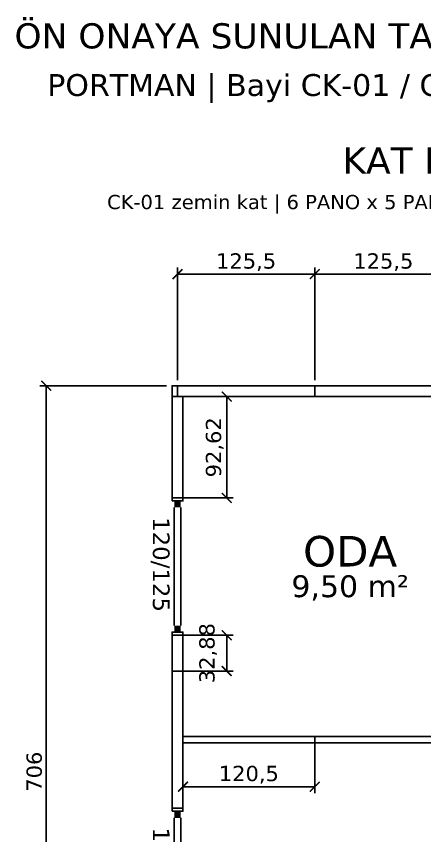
# Model space of a CAD drawing. Header units: centimetres. Extents: x -135 to 4129, y -1176 to 1044.
# Drawn here: x 921 to 1294, y 295 to 1044 of the extents above; entities that cross this region are included whole.
import ezdxf
from ezdxf.enums import TextEntityAlignment as Align

# ---------------------------------------------------------------- set-up
doc = ezdxf.new("R2010")
doc.units = ezdxf.units.CM
for name, color, linetype in [('DIS_DUVAR_100', 30, 'Continuous'), ('IC_DUVAR_60', 30, 'Continuous'), ('KOSE_PROFIL_100', 8, 'Continuous'), ('ODA_ADLARI', 7, 'Continuous'), ('OLCULER', 7, 'Continuous'), ('OZEL_PANEL_OLCU_CM', 3, 'Continuous'), ('PENCERE', 10, 'Continuous'), ('PORTMAN_INFO', 7, 'Continuous')]:
    doc.layers.add(name, color=color, linetype=linetype)
doc.styles.add('PORTMAN', font='DejaVuSans.ttf')
doc.styles.get("Standard").update_dxf_attribs({"font": 'DejaVuSans.ttf'})
doc.dimstyles.new('PORTMAN', dxfattribs={"dimtxt": 14, "dimasz": 9, "dimexe": 6, "dimexo": 5, "dimgap": 4, "dimtad": 1, "dimtxsty": 'PORTMAN', "dimblk": 'ARCHTICK', "dimcen": 2.5, "dimazin": 3, "dimtfac": 0.5, "dimtmove": 2, "dimatfit": 3})

# ---------------------------------------------------------------- blocks, each defined once
blk = doc.blocks.new('BOM_D01_1255p0_DIS_DOLU')
blk.add_lwpolyline([(0, 0), (10, 0), (10, 125.5), (0, 125.5)], close=True)
blk = doc.blocks.new('BOM_I02_1205p0_IC_DOLU')
blk.add_lwpolyline([(0, 0), (6, 0), (6, 120.5), (0, 120.5)], close=True)
blk = doc.blocks.new('BOM_I01_1255p0_IC_DOLU')
blk.add_lwpolyline([(0, 0), (6, 0), (6, 125.5), (0, 125.5)], close=True)
blk = doc.blocks.new('kaynak-pencere-120x125')
at = {"layer": 'PENCERE', "color": 1}
for p, q in [((53387.01, 8192.86), (53397.01, 8192.86)), ((53389.01, 8186.86), (53389.01, 8078.86)), ((53395.01, 8186.86), (53395.01, 8078.86)), ((53387.01, 8072.86), (53397.01, 8072.86))]:
    blk.add_line(p, q, dxfattribs=at)
for points in [[(53389.01, 8192.86), (53389.01, 8186.86), (53395.01, 8192.86), (53395.01, 8186.86)], [(53389.01, 8072.86), (53389.01, 8078.86), (53395.01, 8072.86), (53395.01, 8078.86)]]:
    blk.add_solid(points, dxfattribs=at)
at = {"layer": 'PENCERE', "color": 0, "lineweight": 25}
blk.add_text('120/125', height=15.217, rotation=270, dxfattribs=at).set_placement((53369.52, 8178.03))
blk = doc.blocks.new('BOM_P05_PENCERE_1200x1250')
at = {"layer": 'PENCERE'}
blk.add_blockref('kaynak-pencere-120x125', (0, 0), dxfattribs=at)
blk = doc.blocks.new('BOM_D13_1255p0_DIS_P120x125')
for points in [[(0, 122.75), (10, 122.75), (10, 125.5), (0, 125.5)], [(0, 0), (10, 0), (10, 2.75), (0, 2.75)]]:
    blk.add_lwpolyline(points, close=True)
at = {"layer": 'PENCERE'}
blk.add_blockref('BOM_P05_PENCERE_1200x1250', (-53387.006, -8070.111), dxfattribs=at)
blk = doc.blocks.new('BOM_D14_328p8_DIS_DOLU')
blk.add_lwpolyline([(0, 0), (10, 0), (10, 32.875), (0, 32.875)], close=True)
blk = doc.blocks.new('BOM_D15_926p2_DIS_DOLU')
blk.add_lwpolyline([(0, 0), (10, 0), (10, 92.625), (0, 92.625)], close=True)
blk = doc.blocks.new('BOM_B02_DIS_KOSE_50x100')
blk.add_lwpolyline([(0, 0), (5, 0), (5, 10), (0, 10)], close=True)
blk = doc.blocks.new('_ARCHTICK')
at = {"color": 0, "linetype": 'BYBLOCK', "const_width": 0.15}
blk.add_lwpolyline([(-0.5, -0.5), (0.5, 0.5)], dxfattribs=at)

msp = doc.modelspace()

# ---------------------------------------------------------------- block references
at = {"layer": 'DIS_DUVAR_100', "rotation": 270}
for p in [(1068, 706), (1193.5, 706)]:
    msp.add_blockref('BOM_D01_1255p0_DIS_DOLU', p, dxfattribs=at)
at = {"layer": 'DIS_DUVAR_100'}
for name, p in [('BOM_D15_926p2_DIS_DOLU', (1063, 603.375)), ('BOM_D13_1255p0_DIS_P120x125', (1063, 477.875)), ('BOM_D14_328p8_DIS_DOLU', (1063, 445)), ('BOM_D01_1255p0_DIS_DOLU', (1063, 319.5)), ('BOM_D13_1255p0_DIS_P120x125', (1063, 194))]:
    msp.add_blockref(name, p, dxfattribs=at)
at = {"layer": 'IC_DUVAR_60', "rotation": 270}
for name, p in [('BOM_I02_1205p0_IC_DOLU', (1073, 385.25)), ('BOM_I01_1255p0_IC_DOLU', (1193.5, 385.25))]:
    msp.add_blockref(name, p, dxfattribs=at)
at = {"layer": 'KOSE_PROFIL_100'}
msp.add_blockref('BOM_B02_DIS_KOSE_50x100', (1063, 696), dxfattribs=at)

# ---------------------------------------------------------------- texts
at = {"layer": 'ODA_ADLARI', "style": 'PORTMAN'}
for s, height, p in [('KAT PLANI — NET ALANLAR', 24, (1444.5, 912)), ('CK-01 zemin kat | 6 PANO x 5 PANO + 58,5 cm | 763 × 706 cm | Net alanlar oda adının altında, m²', 13, (1444.5, 874)), ('ODA', 28, (1225.875, 554.625)), ('9,50 m²', 20, (1225.875, 522.625))]:
    msp.add_text(s, height=height, dxfattribs=at).set_placement(p, align=Align.MIDDLE_CENTER)
at = {"layer": 'PORTMAN_INFO', "style": 'PORTMAN'}
for s, height, p in [('ÖN ONAYA SUNULAN TASLAK — ÜRETİM/STATİK PROJESİ DEĞİLDİR', 23, (1444.5, 1026)), ('PORTMAN | Bayi CK-01 / CK-01 zemin kat | İş Emri IE22-CK01-ZEMIN r01', 20, (1444.5, 981))]:
    msp.add_text(s, height=height, dxfattribs=at).set_placement(p, align=Align.MIDDLE_CENTER)

# ---------------------------------------------------------------- dimensions: what is measured, and where the dimension line sits
at = {"layer": 'OLCULER'}
for base, p1, p2 in [((1068, 808), (1068, 706), (1193.5, 706)), ((1193.5, 808), (1193.5, 706), (1319, 706))]:
    msp.add_linear_dim(base=base, p1=p1, p2=p2, dimstyle='PORTMAN', override={"dimtxt": 14, "dimasz": 9, "dimexe": 6, "dimexo": 5, "dimdec": 2, "dimzin": 8, "dimdsep": 44}, dxfattribs=at).render()
msp.add_linear_dim(base=(948, 0), p1=(1063, 0), p2=(1063, 706), angle=90, dimstyle='PORTMAN', override={"dimtxt": 14, "dimasz": 9, "dimexe": 6, "dimexo": 5, "dimdec": 2, "dimzin": 8, "dimdsep": 44}, dxfattribs=at).render()
at = {"layer": 'OZEL_PANEL_OLCU_CM'}
for base, p1, p2 in [((1113, 603.375), (1063, 603.375), (1063, 696)), ((1113, 445), (1063, 445), (1063, 477.875))]:
    msp.add_linear_dim(base=base, p1=p1, p2=p2, angle=90, dimstyle='PORTMAN', override={"dimtxt": 14, "dimasz": 9, "dimexe": 6, "dimexo": 5, "dimdec": 2, "dimzin": 8, "dimdsep": 44}, dxfattribs=at).render()
msp.add_linear_dim(base=(1073, 339.25), p1=(1073, 385.25), p2=(1193.5, 385.25), dimstyle='PORTMAN', override={"dimtxt": 14, "dimasz": 9, "dimexe": 6, "dimexo": 5, "dimdec": 2, "dimzin": 8, "dimdsep": 44}, dxfattribs=at).render()

doc.saveas('drawing.dxf')
